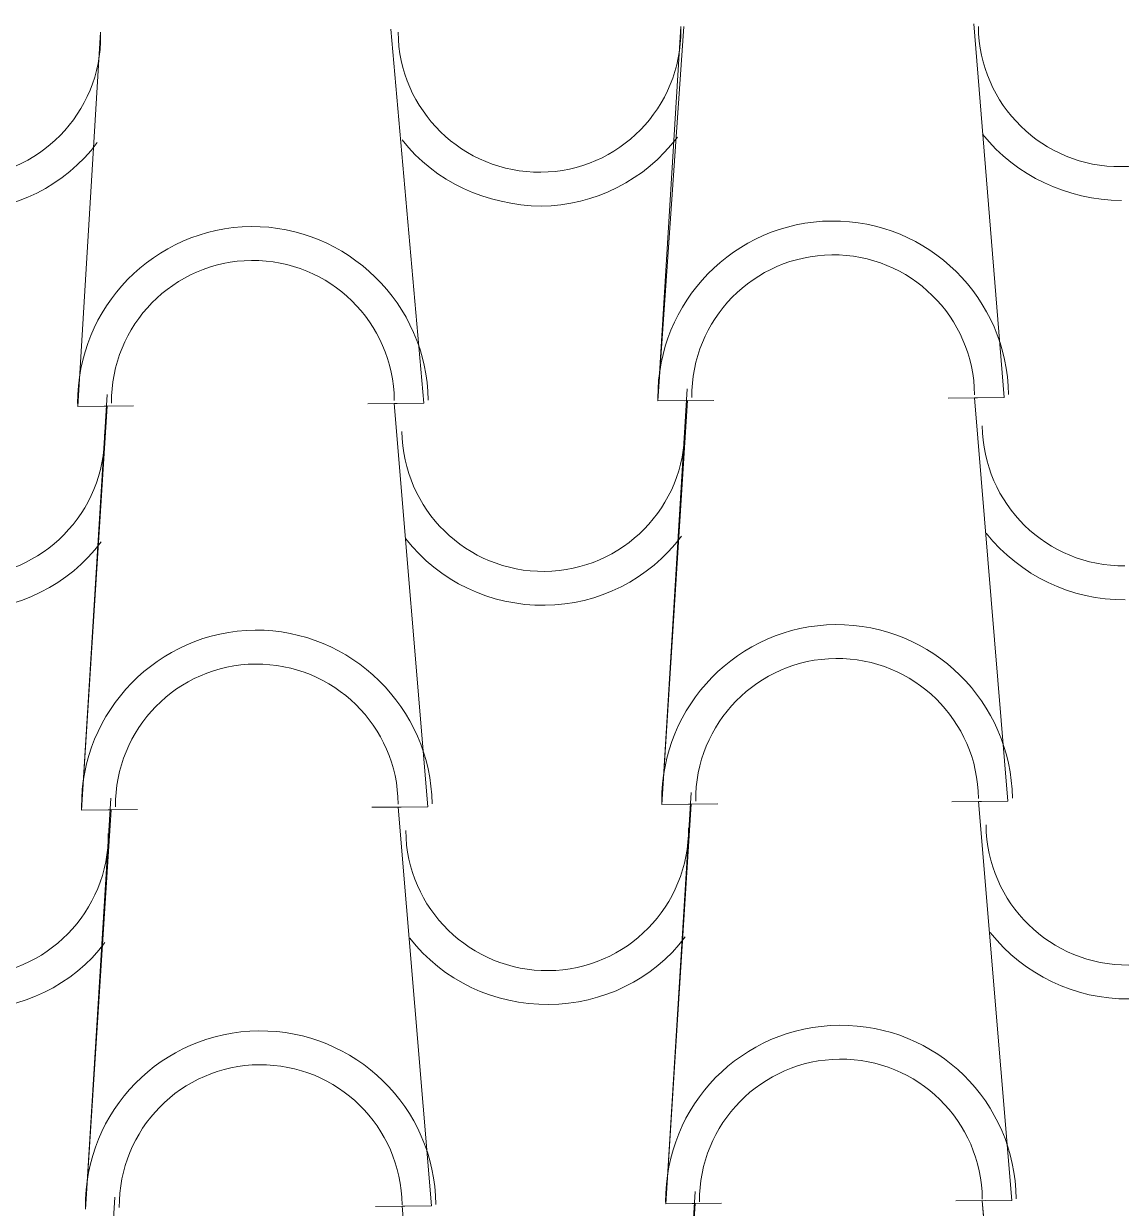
# Model space of a CAD drawing. Header units: millimetres. Extents: x 36985 to 49607, y -23856 to -17842.
# Drawn here: x 42006 to 42613, y -19237 to -18582 of the extents above; entities that cross this region are included whole.
import ezdxf

# ---------------------------------------------------------------- set-up
doc = ezdxf.new("R2010")
doc.units = ezdxf.units.MM
doc.layers.add('A-COB-___-___-EXI', color=250, linetype='Continuous', lineweight=25)

msp = doc.modelspace()

# ---------------------------------------------------------------- linework, layer by layer
at = {"layer": 'A-COB-___-___-EXI', "color": 18, "lineweight": 9}
for p, q in [((42052.02, -18793.39), (42035.73, -18793.54)), ((42050.39, -18793.4), (42066.68, -18793.25)), ((42212.47, -18791.84), (42196.18, -18792)), ((42535.51, -19011.92), (42519.22, -19012.08)), ((42214.62, -19015.01), (42198.33, -19015.16)), ((42216.74, -19235.72), (42200.45, -19235.88)), ((42233.52, -19456.3), (42215.11, -19235.74)), ((42377.19, -19234.18), (42360.9, -19234.34)), ((42375.56, -19234.2), (42391.85, -19234.04)), ((42537.63, -19232.64), (42521.34, -19232.79)), ((42554.42, -19453.21), (42536, -19232.65))]:
    msp.add_line(p, q, dxfattribs=at)
at = {"layer": 'A-COB-___-___-EXI', "color": 18, "lineweight": 9, "flags": 128}
for points in [[(42040, -19237.42), (42054.17, -19016.55), (42037.88, -19016.7), (42054.17, -19016.55), (42037.88, -19016.7), (42051.96, -18786.87), (42037.88, -19016.7), (42054.17, -19016.55), (42037.88, -19016.7), (42054.17, -19016.55), (42037.88, -19016.7), (42054.17, -19016.55), (42037.88, -19016.7), (42052.02, -18793.39), (42035.73, -18793.54), (42048.4, -18586.53), (42035.73, -18793.54), (42052.02, -18793.39), (42035.73, -18793.54), (42052.02, -18793.39), (42035.73, -18793.54), (42048.4, -18586.53)], [(42231.4, -19235.58), (42215.11, -19235.74), (42231.4, -19235.58), (42215.11, -19235.74), (42233.52, -19456.3), (42215.11, -19235.74), (42231.4, -19235.58), (42212.99, -19015.02), (42229.28, -19014.86), (42212.99, -19015.02), (42229.28, -19014.86), (42210.84, -18791.86), (42227.13, -18791.7), (42208.85, -18584.99), (42227.13, -18791.7), (42210.84, -18791.86), (42227.13, -18791.7), (42208.85, -18584.99)], [(42363.02, -19455.05), (42377.12, -19227.66), (42363.02, -19455.05), (42377.19, -19234.18), (42360.9, -19234.34), (42375, -19006.95), (42360.9, -19234.34), (42377.19, -19234.18), (42360.9, -19234.34), (42377.19, -19234.18), (42360.9, -19234.34), (42375.06, -19013.46), (42358.77, -19013.62), (42375.06, -19013.46), (42358.77, -19013.62), (42375.06, -19013.46), (42358.77, -19013.62), (42372.92, -18790.3), (42356.63, -18790.46), (42369.3, -18583.45), (42356.63, -18790.46), (42372.92, -18790.3), (42358.77, -19013.62), (42375.06, -19013.46), (42358.77, -19013.62), (42375.06, -19013.46), (42358.77, -19013.62), (42372.86, -18783.79), (42358.77, -19013.62), (42375.06, -19013.46), (42358.77, -19013.62), (42372.86, -18783.79)], [(42356.63, -18790.46), (42372.92, -18790.3), (42356.63, -18790.46), (42372.92, -18790.3), (42356.63, -18790.46), (42369.3, -18583.45)], [(42552.29, -19232.5), (42536, -19232.65), (42552.29, -19232.5), (42536, -19232.65), (42554.42, -19453.21), (42536, -19232.65), (42552.29, -19232.5), (42533.88, -19011.94), (42550.17, -19011.78), (42533.88, -19011.94), (42550.17, -19011.78), (42531.74, -18788.77), (42548.03, -18788.62), (42531.38, -18581.89), (42548.03, -18788.62), (42531.74, -18788.77), (42548.03, -18788.62), (42531.74, -18788.77), (42550.17, -19011.78), (42533.88, -19011.94), (42552.29, -19232.5), (42536, -19232.65), (42552.29, -19232.5), (42533.88, -19011.94), (42550.17, -19011.78), (42531.74, -18788.77), (42548.03, -18788.62), (42531.38, -18581.89), (42548.03, -18788.62), (42531.74, -18788.77), (42548.03, -18788.62), (42531.38, -18581.89)], [(42548.03, -18788.62), (42531.74, -18788.77), (42548.03, -18788.62), (42531.74, -18788.77), (42550.17, -19011.78), (42533.88, -19011.94), (42550.17, -19011.78), (42533.88, -19011.94), (42550.17, -19011.78), (42531.74, -18788.77)], [(42212.99, -19015.02), (42229.28, -19014.86), (42212.99, -19015.02), (42231.4, -19235.58), (42215.11, -19235.74), (42231.4, -19235.58), (42212.99, -19015.02), (42229.28, -19014.86), (42210.84, -18791.86), (42227.13, -18791.7), (42210.84, -18791.86), (42227.13, -18791.7)], [(42210.84, -18791.86), (42229.28, -19014.86), (42212.99, -19015.02), (42229.28, -19014.86)], [(42040, -19237.42), (42054.11, -19010.03), (42040, -19237.42)], [(42068.83, -19016.41), (42052.54, -19016.56), (42068.83, -19016.41), (42052.54, -19016.56)], [(42042.12, -19458.14), (42056.23, -19230.75), (42042.12, -19458.14)]]:
    msp.add_lwpolyline(points, dxfattribs=at)
for points in [[(42370.93, -18583.43), (42356.63, -18790.46), (42372.92, -18790.3), (42356.63, -18790.46), (42372.92, -18790.3), (42356.63, -18790.46)], [(42387.58, -18790.16), (42371.29, -18790.32)], [(42517.08, -18788.92), (42533.37, -18788.76)], [(42389.72, -19013.32), (42373.43, -19013.48), (42389.72, -19013.32), (42373.43, -19013.48)]]:
    msp.add_lwpolyline(points, close=True, dxfattribs=at)
at = {"layer": 'A-COB-___-___-EXI', "color": 18, "lineweight": 9}
for points in [[(41970.98, -18667.1), (41970.98, -18667.1), (42014.15, -18666.68), (42048.83, -18631.33), (42048.42, -18588.16)], [(41970.98, -18667.1), (41970.98, -18667.1), (42014.15, -18666.68), (42048.83, -18631.33), (42048.42, -18588.16)], [(42291.88, -18664.01), (42291.88, -18664.01), (42335.05, -18663.6), (42369.73, -18628.24), (42369.32, -18585.07)], [(42291.88, -18664.01), (42291.88, -18664.01), (42335.05, -18663.6), (42369.73, -18628.24), (42369.32, -18585.07)], [(42612.77, -18660.93), (42612.77, -18660.93), (42655.94, -18660.51), (42690.63, -18625.16), (42690.21, -18581.99)], [(42612.77, -18660.93), (42612.77, -18660.93), (42655.94, -18660.51), (42690.63, -18625.16), (42690.21, -18581.99)], [(42612.77, -18660.93), (42612.77, -18660.93), (42655.94, -18660.51), (42690.63, -18625.16), (42690.21, -18581.99)], [(42292.06, -18682.75), (42292.06, -18682.75), (42321.38, -18682.46), (42349.75, -18668.34), (42367.44, -18644.55)], [(42292.06, -18682.75), (42292.06, -18682.75), (42321.38, -18682.46), (42349.75, -18668.34), (42367.44, -18644.55)], [(41970.35, -18685.84), (41970.35, -18685.84), (42000.48, -18685.55), (42028.86, -18671.43), (42046.55, -18647.64)], [(41970.35, -18685.84), (41970.35, -18685.84), (42000.48, -18685.55), (42028.86, -18671.43), (42046.55, -18647.64)], [(42452.6, -18690.98), (42452.6, -18690.98), (42398.85, -18691.49), (42356.1, -18735.89), (42356.61, -18788.83)], [(42452.6, -18690.98), (42452.6, -18690.98), (42398.85, -18691.49), (42356.1, -18735.89), (42356.61, -18788.83)], [(42452.6, -18690.98), (42452.6, -18690.98), (42398.85, -18691.49), (42356.1, -18735.89), (42356.61, -18788.83)], [(42452.6, -18690.98), (42452.6, -18690.98), (42398.85, -18691.49), (42356.1, -18735.89), (42356.61, -18788.83)], [(42452.6, -18690.98), (42452.6, -18690.98), (42398.85, -18691.49), (42356.1, -18735.89), (42356.61, -18788.83)], [(42452.6, -18690.98), (42452.6, -18690.98), (42398.85, -18691.49), (42356.1, -18735.89), (42356.61, -18788.83)], [(42452.6, -18690.98), (42452.6, -18690.98), (42398.85, -18691.49), (42356.1, -18735.89), (42356.61, -18788.83)], [(42452.6, -18690.98), (42452.6, -18690.98), (42398.85, -18691.49), (42356.1, -18735.89), (42356.61, -18788.83)], [(42452.6, -18690.98), (42452.6, -18690.98), (42398.85, -18691.49), (42356.1, -18735.89), (42356.61, -18788.83)], [(42452.6, -18690.98), (42452.6, -18690.98), (42398.85, -18691.49), (42356.1, -18735.89), (42356.61, -18788.83)], [(42131.71, -18694.06), (42131.71, -18694.06), (42077.95, -18694.58), (42035.21, -18738.98), (42035.72, -18791.91)], [(42131.71, -18694.06), (42131.71, -18694.06), (42077.95, -18694.58), (42035.21, -18738.98), (42035.72, -18791.91)], [(42131.71, -18694.06), (42131.71, -18694.06), (42077.95, -18694.58), (42035.21, -18738.98), (42035.72, -18791.91)], [(42131.71, -18694.06), (42131.71, -18694.06), (42077.95, -18694.58), (42035.21, -18738.98), (42035.72, -18791.91)], [(42131.71, -18694.06), (42131.71, -18694.06), (42077.95, -18694.58), (42035.21, -18738.98), (42035.72, -18791.91)], [(42131.71, -18694.06), (42131.71, -18694.06), (42077.95, -18694.58), (42035.21, -18738.98), (42035.72, -18791.91)], [(42452.78, -18709.71), (42452.78, -18709.71), (42409.62, -18710.12), (42374.93, -18745.48), (42375.35, -18788.65)], [(42452.78, -18709.71), (42452.78, -18709.71), (42409.62, -18710.12), (42374.93, -18745.48), (42375.35, -18788.65)], [(42452.78, -18709.71), (42452.78, -18709.71), (42409.62, -18710.12), (42374.93, -18745.48), (42375.35, -18788.65)], [(42452.78, -18709.71), (42452.78, -18709.71), (42409.62, -18710.12), (42374.93, -18745.48), (42375.35, -18788.65)], [(42452.78, -18709.71), (42452.78, -18709.71), (42409.62, -18710.12), (42374.93, -18745.48), (42375.35, -18788.65)], [(42452.78, -18709.71), (42452.78, -18709.71), (42409.62, -18710.12), (42374.93, -18745.48), (42375.35, -18788.65)], [(42452.78, -18709.71), (42452.78, -18709.71), (42409.62, -18710.12), (42374.93, -18745.48), (42375.35, -18788.65)], [(42452.78, -18709.71), (42452.78, -18709.71), (42409.62, -18710.12), (42374.93, -18745.48), (42375.35, -18788.65)], [(42452.78, -18709.71), (42452.78, -18709.71), (42409.62, -18710.12), (42374.93, -18745.48), (42375.35, -18788.65)], [(42452.78, -18709.71), (42452.78, -18709.71), (42409.62, -18710.12), (42374.93, -18745.48), (42375.35, -18788.65)], [(42131.89, -18712.8), (42131.89, -18712.8), (42088.72, -18713.21), (42054.03, -18748.57), (42054.45, -18791.73)], [(42131.89, -18712.8), (42131.89, -18712.8), (42088.72, -18713.21), (42054.03, -18748.57), (42054.45, -18791.73)], [(42131.89, -18712.8), (42131.89, -18712.8), (42088.72, -18713.21), (42054.03, -18748.57), (42054.45, -18791.73)], [(42131.89, -18712.8), (42131.89, -18712.8), (42088.72, -18713.21), (42054.03, -18748.57), (42054.45, -18791.73)], [(42131.89, -18712.8), (42131.89, -18712.8), (42088.72, -18713.21), (42054.03, -18748.57), (42054.45, -18791.73)], [(42131.89, -18712.8), (42131.89, -18712.8), (42088.72, -18713.21), (42054.03, -18748.57), (42054.45, -18791.73)], [(41973.11, -18887.82), (41973.11, -18887.82), (42016.27, -18887.4), (42050.96, -18852.04), (42050.54, -18808.88)], [(42294, -18884.73), (42294, -18884.73), (42337.17, -18884.32), (42371.85, -18848.96), (42371.44, -18805.79)], [(41972.47, -18906.56), (41972.47, -18906.56), (42002.61, -18906.27), (42030.98, -18892.15), (42048.67, -18868.36)], [(41972.47, -18906.56), (41972.47, -18906.56), (42002.61, -18906.27), (42030.98, -18892.15), (42048.67, -18868.36)], [(42294.18, -18903.46), (42294.18, -18903.46), (42323.5, -18903.18), (42351.87, -18889.06), (42369.57, -18865.27)], [(42294.18, -18903.46), (42294.18, -18903.46), (42323.5, -18903.18), (42351.87, -18889.06), (42369.57, -18865.27)], [(42454.75, -18914.14), (42454.75, -18914.14), (42400.99, -18914.65), (42358.25, -18959.05), (42358.76, -19011.99)], [(42454.75, -18914.14), (42454.75, -18914.14), (42400.99, -18914.65), (42358.25, -18959.05), (42358.76, -19011.99)], [(42454.75, -18914.14), (42454.75, -18914.14), (42400.99, -18914.65), (42358.25, -18959.05), (42358.76, -19011.99)], [(42454.75, -18914.14), (42454.75, -18914.14), (42400.99, -18914.65), (42358.25, -18959.05), (42358.76, -19011.99)], [(42454.75, -18914.14), (42454.75, -18914.14), (42400.99, -18914.65), (42358.25, -18959.05), (42358.76, -19011.99)], [(42454.75, -18914.14), (42454.75, -18914.14), (42400.99, -18914.65), (42358.25, -18959.05), (42358.76, -19011.99)], [(42454.75, -18914.14), (42454.75, -18914.14), (42400.99, -18914.65), (42358.25, -18959.05), (42358.76, -19011.99)], [(42454.75, -18914.14), (42454.75, -18914.14), (42400.99, -18914.65), (42358.25, -18959.05), (42358.76, -19011.99)], [(42454.75, -18914.14), (42454.75, -18914.14), (42400.99, -18914.65), (42358.25, -18959.05), (42358.76, -19011.99)], [(42454.75, -18914.14), (42454.75, -18914.14), (42400.99, -18914.65), (42358.25, -18959.05), (42358.76, -19011.99)], [(42454.75, -18914.14), (42454.75, -18914.14), (42400.99, -18914.65), (42358.25, -18959.05), (42358.76, -19011.99)], [(42133.85, -18917.22), (42133.85, -18917.22), (42080.1, -18917.74), (42037.35, -18962.14), (42037.86, -19015.08)], [(42133.85, -18917.22), (42133.85, -18917.22), (42080.1, -18917.74), (42037.35, -18962.14), (42037.86, -19015.08)], [(42133.85, -18917.22), (42133.85, -18917.22), (42080.1, -18917.74), (42037.35, -18962.14), (42037.86, -19015.08)], [(42133.85, -18917.22), (42133.85, -18917.22), (42080.1, -18917.74), (42037.35, -18962.14), (42037.86, -19015.08)], [(42133.85, -18917.22), (42133.85, -18917.22), (42080.1, -18917.74), (42037.35, -18962.14), (42037.86, -19015.08)], [(42133.85, -18917.22), (42133.85, -18917.22), (42080.1, -18917.74), (42037.35, -18962.14), (42037.86, -19015.08)], [(42133.85, -18917.22), (42133.85, -18917.22), (42080.1, -18917.74), (42037.35, -18962.14), (42037.86, -19015.08)], [(42133.85, -18917.22), (42133.85, -18917.22), (42080.1, -18917.74), (42037.35, -18962.14), (42037.86, -19015.08)], [(42133.85, -18917.22), (42133.85, -18917.22), (42080.1, -18917.74), (42037.35, -18962.14), (42037.86, -19015.08)], [(42454.93, -18932.87), (42454.93, -18932.87), (42411.76, -18933.29), (42377.08, -18968.64), (42377.49, -19011.81)], [(42454.93, -18932.87), (42454.93, -18932.87), (42411.76, -18933.29), (42377.08, -18968.64), (42377.49, -19011.81)], [(42454.93, -18932.87), (42454.93, -18932.87), (42411.76, -18933.29), (42377.08, -18968.64), (42377.49, -19011.81)], [(42454.93, -18932.87), (42454.93, -18932.87), (42411.76, -18933.29), (42377.08, -18968.64), (42377.49, -19011.81)], [(42454.93, -18932.87), (42454.93, -18932.87), (42411.76, -18933.29), (42377.08, -18968.64), (42377.49, -19011.81)], [(42454.93, -18932.87), (42454.93, -18932.87), (42411.76, -18933.29), (42377.08, -18968.64), (42377.49, -19011.81)], [(42454.93, -18932.87), (42454.93, -18932.87), (42411.76, -18933.29), (42377.08, -18968.64), (42377.49, -19011.81)], [(42454.93, -18932.87), (42454.93, -18932.87), (42411.76, -18933.29), (42377.08, -18968.64), (42377.49, -19011.81)], [(42454.93, -18932.87), (42454.93, -18932.87), (42411.76, -18933.29), (42377.08, -18968.64), (42377.49, -19011.81)], [(42454.93, -18932.87), (42454.93, -18932.87), (42411.76, -18933.29), (42377.08, -18968.64), (42377.49, -19011.81)], [(42454.93, -18932.87), (42454.93, -18932.87), (42411.76, -18933.29), (42377.08, -18968.64), (42377.49, -19011.81)], [(42134.03, -18935.96), (42134.03, -18935.96), (42090.87, -18936.37), (42056.18, -18971.73), (42056.6, -19014.9)], [(42134.03, -18935.96), (42134.03, -18935.96), (42090.87, -18936.37), (42056.18, -18971.73), (42056.6, -19014.9)], [(42134.03, -18935.96), (42134.03, -18935.96), (42090.87, -18936.37), (42056.18, -18971.73), (42056.6, -19014.9)], [(42134.03, -18935.96), (42134.03, -18935.96), (42090.87, -18936.37), (42056.18, -18971.73), (42056.6, -19014.9)], [(42134.03, -18935.96), (42134.03, -18935.96), (42090.87, -18936.37), (42056.18, -18971.73), (42056.6, -19014.9)], [(42134.03, -18935.96), (42134.03, -18935.96), (42090.87, -18936.37), (42056.18, -18971.73), (42056.6, -19014.9)], [(42134.03, -18935.96), (42134.03, -18935.96), (42090.87, -18936.37), (42056.18, -18971.73), (42056.6, -19014.9)], [(42134.03, -18935.96), (42134.03, -18935.96), (42090.87, -18936.37), (42056.18, -18971.73), (42056.6, -19014.9)], [(42134.03, -18935.96), (42134.03, -18935.96), (42090.87, -18936.37), (42056.18, -18971.73), (42056.6, -19014.9)], [(42296.12, -19105.45), (42296.12, -19105.45), (42339.29, -19105.03), (42373.97, -19069.68), (42373.56, -19026.51)], [(41975.23, -19108.53), (41975.23, -19108.53), (42018.39, -19108.12), (42053.08, -19072.76), (42052.66, -19029.59)], [(41974.59, -19127.27), (41974.59, -19127.27), (42004.73, -19126.99), (42033.11, -19113.68), (42050.8, -19089.89)], [(42296.3, -19124.18), (42296.3, -19124.18), (42325.62, -19123.9), (42354.01, -19110.59), (42371.7, -19086.8)], [(42456.88, -19135.67), (42456.88, -19135.67), (42403.12, -19136.19), (42360.37, -19179.77), (42360.89, -19233.52)], [(42456.88, -19135.67), (42456.88, -19135.67), (42403.12, -19136.19), (42360.37, -19179.77), (42360.89, -19233.52)], [(42456.88, -19135.67), (42456.88, -19135.67), (42403.12, -19136.19), (42360.37, -19179.77), (42360.89, -19233.52)], [(42456.88, -19135.67), (42456.88, -19135.67), (42403.12, -19136.19), (42360.37, -19179.77), (42360.89, -19233.52)], [(42456.88, -19135.67), (42456.88, -19135.67), (42403.12, -19136.19), (42360.37, -19179.77), (42360.89, -19233.52)], [(42456.88, -19135.67), (42456.88, -19135.67), (42403.12, -19136.19), (42360.37, -19179.77), (42360.89, -19233.52)], [(42135.98, -19138.76), (42135.98, -19138.76), (42082.23, -19139.27), (42039.48, -19182.85), (42039.99, -19236.61)], [(42135.98, -19138.76), (42135.98, -19138.76), (42082.23, -19139.27), (42039.48, -19182.85), (42039.99, -19236.61)], [(42135.98, -19138.76), (42135.98, -19138.76), (42082.23, -19139.27), (42039.48, -19182.85), (42039.99, -19236.61)], [(42135.98, -19138.76), (42135.98, -19138.76), (42082.23, -19139.27), (42039.48, -19182.85), (42039.99, -19236.61)], [(42135.98, -19138.76), (42135.98, -19138.76), (42082.23, -19139.27), (42039.48, -19182.85), (42039.99, -19236.61)], [(42135.98, -19138.76), (42135.98, -19138.76), (42082.23, -19139.27), (42039.48, -19182.85), (42039.99, -19236.61)], [(42136.16, -19157.49), (42136.16, -19157.49), (42093, -19157.9), (42058.31, -19193.26), (42058.73, -19236.43)], [(42136.16, -19157.49), (42136.16, -19157.49), (42093, -19157.9), (42058.31, -19193.26), (42058.73, -19236.43)], [(42136.16, -19157.49), (42136.16, -19157.49), (42093, -19157.9), (42058.31, -19193.26), (42058.73, -19236.43)], [(42136.16, -19157.49), (42136.16, -19157.49), (42093, -19157.9), (42058.31, -19193.26), (42058.73, -19236.43)], [(42136.16, -19157.49), (42136.16, -19157.49), (42093, -19157.9), (42058.31, -19193.26), (42058.73, -19236.43)], [(42136.16, -19157.49), (42136.16, -19157.49), (42093, -19157.9), (42058.31, -19193.26), (42058.73, -19236.43)], [(42457.06, -19154.4), (42457.06, -19154.4), (42413.89, -19154.82), (42379.21, -19190.18), (42379.62, -19233.34)], [(42457.06, -19154.4), (42457.06, -19154.4), (42413.89, -19154.82), (42379.21, -19190.18), (42379.62, -19233.34)], [(42457.06, -19154.4), (42457.06, -19154.4), (42413.89, -19154.82), (42379.21, -19190.18), (42379.62, -19233.34)], [(42457.06, -19154.4), (42457.06, -19154.4), (42413.89, -19154.82), (42379.21, -19190.18), (42379.62, -19233.34)], [(42457.06, -19154.4), (42457.06, -19154.4), (42413.89, -19154.82), (42379.21, -19190.18), (42379.62, -19233.34)], [(42457.06, -19154.4), (42457.06, -19154.4), (42413.89, -19154.82), (42379.21, -19190.18), (42379.62, -19233.34)]]:
    msp.add_open_spline(points, degree=3, knots=[0.125, 0.125, 0.125, 0.125, 0.125001, 1, 1, 1, 1], dxfattribs=at)
for points in [[(42212.94, -18586.58), (42213.35, -18629.74), (42248.71, -18664.43), (42291.88, -18664.01)], [(42212.94, -18586.58), (42213.35, -18629.74), (42248.71, -18664.43), (42291.88, -18664.01)], [(42533.84, -18583.49), (42534.25, -18626.66), (42569.61, -18661.34), (42612.77, -18660.93)], [(42533.84, -18583.49), (42534.25, -18626.66), (42569.61, -18661.34), (42612.77, -18660.93)], [(42533.84, -18583.49), (42534.25, -18626.66), (42569.61, -18661.34), (42612.77, -18660.93)], [(42215.14, -18646.02), (42233.29, -18669.46), (42261.92, -18682.22), (42292.06, -18682.75)], [(42215.14, -18646.02), (42233.29, -18669.46), (42261.92, -18682.22), (42292.06, -18682.75)], [(42536.04, -18642.93), (42555, -18666.37), (42582.81, -18679.14), (42612.96, -18679.66)], [(42536.04, -18642.93), (42555, -18666.37), (42582.81, -18679.14), (42612.96, -18679.66)], [(42536.04, -18642.93), (42555, -18666.37), (42582.81, -18679.14), (42612.96, -18679.66)], [(42550.45, -18786.97), (42549.94, -18734.03), (42506.36, -18690.46), (42452.6, -18690.98)], [(42550.45, -18786.97), (42549.94, -18734.03), (42506.36, -18690.46), (42452.6, -18690.98)], [(42550.45, -18786.97), (42549.94, -18734.03), (42506.36, -18690.46), (42452.6, -18690.98)], [(42550.45, -18786.97), (42549.94, -18734.03), (42506.36, -18690.46), (42452.6, -18690.98)], [(42550.45, -18786.97), (42549.94, -18734.03), (42506.36, -18690.46), (42452.6, -18690.98)], [(42550.45, -18786.97), (42549.94, -18734.03), (42506.36, -18690.46), (42452.6, -18690.98)], [(42550.45, -18786.97), (42549.94, -18734.03), (42506.36, -18690.46), (42452.6, -18690.98)], [(42550.45, -18786.97), (42549.94, -18734.03), (42506.36, -18690.46), (42452.6, -18690.98)], [(42550.45, -18786.97), (42549.94, -18734.03), (42506.36, -18690.46), (42452.6, -18690.98)], [(42550.45, -18786.97), (42549.94, -18734.03), (42506.36, -18690.46), (42452.6, -18690.98)], [(42229.56, -18790.05), (42229.05, -18737.11), (42184.65, -18693.55), (42131.71, -18694.06)], [(42229.56, -18790.05), (42229.05, -18737.11), (42184.65, -18693.55), (42131.71, -18694.06)], [(42229.56, -18790.05), (42229.05, -18737.11), (42184.65, -18693.55), (42131.71, -18694.06)], [(42229.56, -18790.05), (42229.05, -18737.11), (42184.65, -18693.55), (42131.71, -18694.06)], [(42229.56, -18790.05), (42229.05, -18737.11), (42184.65, -18693.55), (42131.71, -18694.06)], [(42229.56, -18790.05), (42229.05, -18737.11), (42184.65, -18693.55), (42131.71, -18694.06)], [(42210.83, -18790.23), (42210.41, -18747.06), (42175.05, -18712.38), (42131.89, -18712.8)], [(42210.83, -18790.23), (42210.41, -18747.06), (42175.05, -18712.38), (42131.89, -18712.8)], [(42210.83, -18790.23), (42210.41, -18747.06), (42175.05, -18712.38), (42131.89, -18712.8)], [(42210.83, -18790.23), (42210.41, -18747.06), (42175.05, -18712.38), (42131.89, -18712.8)], [(42210.83, -18790.23), (42210.41, -18747.06), (42175.05, -18712.38), (42131.89, -18712.8)], [(42210.83, -18790.23), (42210.41, -18747.06), (42175.05, -18712.38), (42131.89, -18712.8)], [(42531.72, -18787.15), (42531.31, -18743.98), (42495.95, -18709.29), (42452.78, -18709.71)], [(42531.72, -18787.15), (42531.31, -18743.98), (42495.95, -18709.29), (42452.78, -18709.71)], [(42531.72, -18787.15), (42531.31, -18743.98), (42495.95, -18709.29), (42452.78, -18709.71)], [(42531.72, -18787.15), (42531.31, -18743.98), (42495.95, -18709.29), (42452.78, -18709.71)], [(42531.72, -18787.15), (42531.31, -18743.98), (42495.95, -18709.29), (42452.78, -18709.71)], [(42531.72, -18787.15), (42531.31, -18743.98), (42495.95, -18709.29), (42452.78, -18709.71)], [(42531.72, -18787.15), (42531.31, -18743.98), (42495.95, -18709.29), (42452.78, -18709.71)], [(42531.72, -18787.15), (42531.31, -18743.98), (42495.95, -18709.29), (42452.78, -18709.71)], [(42531.72, -18787.15), (42531.31, -18743.98), (42495.95, -18709.29), (42452.78, -18709.71)], [(42531.72, -18787.15), (42531.31, -18743.98), (42495.95, -18709.29), (42452.78, -18709.71)], [(42535.96, -18804.21), (42536.37, -18847.38), (42571.73, -18882.06), (42614.9, -18881.65)], [(42535.96, -18804.21), (42536.37, -18847.38), (42571.73, -18882.06), (42614.9, -18881.65)], [(42215.06, -18807.3), (42215.48, -18850.46), (42250.84, -18885.15), (42294, -18884.73)], [(42217.26, -18866.74), (42235.41, -18890.18), (42264.05, -18903.75), (42294.18, -18903.46)], [(42217.26, -18866.74), (42235.41, -18890.18), (42264.05, -18903.75), (42294.18, -18903.46)], [(42538.16, -18863.65), (42557.12, -18887.09), (42584.94, -18900.67), (42615.08, -18900.38)], [(42538.16, -18863.65), (42557.12, -18887.09), (42584.94, -18900.67), (42615.08, -18900.38)], [(42538.16, -18863.65), (42557.12, -18887.09), (42584.94, -18900.67), (42615.08, -18900.38)], [(42552.6, -19010.13), (42552.09, -18957.19), (42508.5, -18913.62), (42454.75, -18914.14)], [(42552.6, -19010.13), (42552.09, -18957.19), (42508.5, -18913.62), (42454.75, -18914.14)], [(42552.6, -19010.13), (42552.09, -18957.19), (42508.5, -18913.62), (42454.75, -18914.14)], [(42552.6, -19010.13), (42552.09, -18957.19), (42508.5, -18913.62), (42454.75, -18914.14)], [(42552.6, -19010.13), (42552.09, -18957.19), (42508.5, -18913.62), (42454.75, -18914.14)], [(42552.6, -19010.13), (42552.09, -18957.19), (42508.5, -18913.62), (42454.75, -18914.14)], [(42552.6, -19010.13), (42552.09, -18957.19), (42508.5, -18913.62), (42454.75, -18914.14)], [(42552.6, -19010.13), (42552.09, -18957.19), (42508.5, -18913.62), (42454.75, -18914.14)], [(42552.6, -19010.13), (42552.09, -18957.19), (42508.5, -18913.62), (42454.75, -18914.14)], [(42552.6, -19010.13), (42552.09, -18957.19), (42508.5, -18913.62), (42454.75, -18914.14)], [(42552.6, -19010.13), (42552.09, -18957.19), (42508.5, -18913.62), (42454.75, -18914.14)], [(42231.7, -19013.21), (42231.19, -18960.27), (42186.79, -18916.71), (42133.85, -18917.22)], [(42231.7, -19013.21), (42231.19, -18960.27), (42186.79, -18916.71), (42133.85, -18917.22)], [(42231.7, -19013.21), (42231.19, -18960.27), (42186.79, -18916.71), (42133.85, -18917.22)], [(42231.7, -19013.21), (42231.19, -18960.27), (42186.79, -18916.71), (42133.85, -18917.22)], [(42231.7, -19013.21), (42231.19, -18960.27), (42186.79, -18916.71), (42133.85, -18917.22)], [(42231.7, -19013.21), (42231.19, -18960.27), (42186.79, -18916.71), (42133.85, -18917.22)], [(42231.7, -19013.21), (42231.19, -18960.27), (42186.79, -18916.71), (42133.85, -18917.22)], [(42231.7, -19013.21), (42231.19, -18960.27), (42186.79, -18916.71), (42133.85, -18917.22)], [(42231.7, -19013.21), (42231.19, -18960.27), (42186.79, -18916.71), (42133.85, -18917.22)], [(42533.87, -19010.31), (42533.45, -18967.14), (42498.09, -18932.46), (42454.93, -18932.87)], [(42533.87, -19010.31), (42533.45, -18967.14), (42498.09, -18932.46), (42454.93, -18932.87)], [(42533.87, -19010.31), (42533.45, -18967.14), (42498.09, -18932.46), (42454.93, -18932.87)], [(42533.87, -19010.31), (42533.45, -18967.14), (42498.09, -18932.46), (42454.93, -18932.87)], [(42533.87, -19010.31), (42533.45, -18967.14), (42498.09, -18932.46), (42454.93, -18932.87)], [(42533.87, -19010.31), (42533.45, -18967.14), (42498.09, -18932.46), (42454.93, -18932.87)], [(42533.87, -19010.31), (42533.45, -18967.14), (42498.09, -18932.46), (42454.93, -18932.87)], [(42533.87, -19010.31), (42533.45, -18967.14), (42498.09, -18932.46), (42454.93, -18932.87)], [(42533.87, -19010.31), (42533.45, -18967.14), (42498.09, -18932.46), (42454.93, -18932.87)], [(42533.87, -19010.31), (42533.45, -18967.14), (42498.09, -18932.46), (42454.93, -18932.87)], [(42533.87, -19010.31), (42533.45, -18967.14), (42498.09, -18932.46), (42454.93, -18932.87)], [(42212.97, -19013.39), (42212.56, -18970.23), (42177.2, -18935.54), (42134.03, -18935.96)], [(42212.97, -19013.39), (42212.56, -18970.23), (42177.2, -18935.54), (42134.03, -18935.96)], [(42212.97, -19013.39), (42212.56, -18970.23), (42177.2, -18935.54), (42134.03, -18935.96)], [(42212.97, -19013.39), (42212.56, -18970.23), (42177.2, -18935.54), (42134.03, -18935.96)], [(42212.97, -19013.39), (42212.56, -18970.23), (42177.2, -18935.54), (42134.03, -18935.96)], [(42212.97, -19013.39), (42212.56, -18970.23), (42177.2, -18935.54), (42134.03, -18935.96)], [(42212.97, -19013.39), (42212.56, -18970.23), (42177.2, -18935.54), (42134.03, -18935.96)], [(42212.97, -19013.39), (42212.56, -18970.23), (42177.2, -18935.54), (42134.03, -18935.96)], [(42212.97, -19013.39), (42212.56, -18970.23), (42177.2, -18935.54), (42134.03, -18935.96)], [(42538.08, -19024.93), (42538.49, -19068.09), (42573.85, -19102.78), (42617.02, -19102.36)], [(42217.18, -19028.01), (42217.6, -19071.18), (42252.96, -19105.86), (42296.12, -19105.45)], [(42540.28, -19084.37), (42559.24, -19107.81), (42587.06, -19121.39), (42617.2, -19121.1)], [(42219.38, -19087.45), (42237.53, -19110.9), (42266.17, -19124.47), (42296.3, -19124.18)], [(42233.83, -19234.74), (42233.32, -19180.99), (42188.92, -19138.25), (42135.98, -19138.76)], [(42233.83, -19234.74), (42233.32, -19180.99), (42188.92, -19138.25), (42135.98, -19138.76)], [(42233.83, -19234.74), (42233.32, -19180.99), (42188.92, -19138.25), (42135.98, -19138.76)], [(42233.83, -19234.74), (42233.32, -19180.99), (42188.92, -19138.25), (42135.98, -19138.76)], [(42233.83, -19234.74), (42233.32, -19180.99), (42188.92, -19138.25), (42135.98, -19138.76)], [(42233.83, -19234.74), (42233.32, -19180.99), (42188.92, -19138.25), (42135.98, -19138.76)], [(42554.73, -19231.66), (42554.21, -19177.9), (42510.63, -19135.15), (42456.88, -19135.67)], [(42554.73, -19231.66), (42554.21, -19177.9), (42510.63, -19135.15), (42456.88, -19135.67)], [(42554.73, -19231.66), (42554.21, -19177.9), (42510.63, -19135.15), (42456.88, -19135.67)], [(42554.73, -19231.66), (42554.21, -19177.9), (42510.63, -19135.15), (42456.88, -19135.67)], [(42554.73, -19231.66), (42554.21, -19177.9), (42510.63, -19135.15), (42456.88, -19135.67)], [(42554.73, -19231.66), (42554.21, -19177.9), (42510.63, -19135.15), (42456.88, -19135.67)], [(42215.1, -19234.92), (42214.69, -19191.76), (42179.33, -19157.07), (42136.16, -19157.49)], [(42215.1, -19234.92), (42214.69, -19191.76), (42179.33, -19157.07), (42136.16, -19157.49)], [(42215.1, -19234.92), (42214.69, -19191.76), (42179.33, -19157.07), (42136.16, -19157.49)], [(42215.1, -19234.92), (42214.69, -19191.76), (42179.33, -19157.07), (42136.16, -19157.49)], [(42215.1, -19234.92), (42214.69, -19191.76), (42179.33, -19157.07), (42136.16, -19157.49)], [(42215.1, -19234.92), (42214.69, -19191.76), (42179.33, -19157.07), (42136.16, -19157.49)], [(42536, -19231.84), (42535.58, -19188.67), (42500.22, -19153.99), (42457.06, -19154.4)], [(42536, -19231.84), (42535.58, -19188.67), (42500.22, -19153.99), (42457.06, -19154.4)], [(42536, -19231.84), (42535.58, -19188.67), (42500.22, -19153.99), (42457.06, -19154.4)], [(42536, -19231.84), (42535.58, -19188.67), (42500.22, -19153.99), (42457.06, -19154.4)], [(42536, -19231.84), (42535.58, -19188.67), (42500.22, -19153.99), (42457.06, -19154.4)], [(42536, -19231.84), (42535.58, -19188.67), (42500.22, -19153.99), (42457.06, -19154.4)]]:
    msp.add_open_spline(points, degree=3, dxfattribs=at)

doc.saveas('drawing.dxf')
